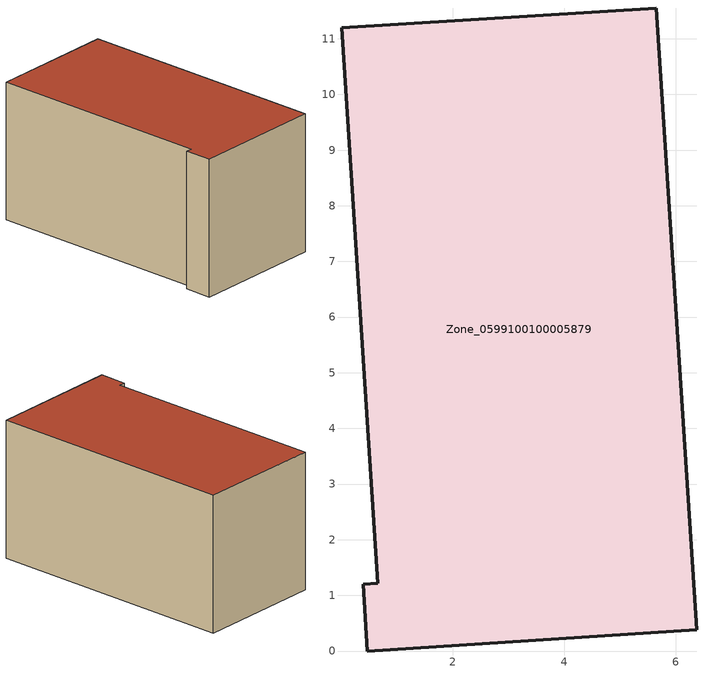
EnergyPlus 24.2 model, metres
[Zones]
Zone_0599100100005879
 floor ground (C_G): 5.65,11.55 6.38,0.38 0.47,0 0.39,1.2 0.65,1.22 0.01,11.2 z0
 wall outside (C_F): 0.39,1.2 0.47,0 6.38,0.38 5.65,11.55 0.01,11.2 0.65,1.22 0.39,1.2 z0:6.16
 roof outside (C_R): 5.65,11.55 0.01,11.2 0.65,1.22 0.39,1.2 0.47,0 6.38,0.38 z6.16
[BUILDING]
Pand.0599100100005879: North Axis=0; Terrain=City; Loads Convergence Tolerance Value=0.04; Temperature Convergence Tolerance Value=0.4; Solar Distribution=FullExterior; Maximum Number of Warmup Days=25; Minimum Number of Warmup Days=1
[Site:Location]
Rotterdam.The.Hague.AP_ZH_NLD Design_Conditions: Latitude=51.96; Longitude=4.45; Time Zone=1; Elevation=-4.5
[SITE:GROUNDTEMPERATURE:BUILDINGSURFACE]
18, 18, 18, 18, 18, 18, 18, 18, 18, 18, 18, 18
[MATERIAL] Thermal Absorptance=0.9; Solar Absorptance=0.7; Visible Absorptance=0.7
Name | Roughness | Thickness | Conductivity | Density | Specific Heat
G.TC.2006-2014 | MediumSmooth | 0.15 | 0.06 | 540 | 1210
F.TC.2006-2014 | Rough | 0.3 | 0.12 | 1920 | 840
R.TC.2006-2014 | MediumRough | 0.2 | 0.08 | 1500 | 1000
[CONSTRUCTION]
C_G: G.TC.2006-2014
C_F: F.TC.2006-2014
C_R: R.TC.2006-2014
[ZONE]
Zone_0599100100005879: Type=1; Multiplier=1; Ceiling Height=Autocalculate; Volume=Autocalculate; Floor Area=autocalculate; Part of Total Floor Area=Yes
[ZONEINFILTRATION:DESIGNFLOWRATE]
Infil_Zone_0599100100005879: Zone or ZoneList or Space or SpaceList=Zone_0599100100005879; Schedule=AlwaysOn; Design Flow Rate Calculation Method=Flow/Area; Flow Rate per Floor Area=0.0015; Constant Term Coefficient=1; Temperature Term Coefficient=0; Velocity Term Coefficient=0; Velocity Squared Term Coefficient=0
[HVACTEMPLATE:ZONE:IDEALLOADSAIRSYSTEM]
Zone_0599100100005879: Maximum Heating Supply Air Temperature=50; Minimum Cooling Supply Air Temperature=13; Maximum Heating Supply Air Humidity Ratio=0.0156; Minimum Cooling Supply Air Humidity Ratio=0.0077; Heating Limit=NoLimit; Cooling Limit=NoLimit; Dehumidification Control Type=ConstantSensibleHeatRatio; Cooling Sensible Heat Ratio=0.7; Dehumidification Setpoint=60; Humidification Control Type=None; Humidification Setpoint=30; Outdoor Air Method=None; Outdoor Air Flow Rate per Person=0.00944; Outdoor Air Flow Rate per Zone Floor Area=0; Outdoor Air Flow Rate per Zone=0; Demand Controlled Ventilation Type=None; Outdoor Air Economizer Type=NoEconomizer; Heat Recovery Type=None; Sensible Heat Recovery Effectiveness=0.7; Latent Heat Recovery Effectiveness=0.65
[ZONECONTROL:THERMOSTAT]
ThermostatControl_Zone_0599100100005879: Zone or ZoneList=Zone_0599100100005879; Control Type Schedule=DualSetpointControlType; Control 1=Thermostat_Zone_0599100100005879; Temperature Difference Between Cutout And Setpoint=0
[THERMOSTATSETPOINT:DUALSETPOINT]
Thermostat_Zone_0599100100005879: Heating Setpoint Temperature Schedule=HeatingSetpoint_Zone_0599100100005879; Cooling Setpoint Temperature Schedule=CoolingSetpoint_Zone_0599100100005879
[SCHEDULE:COMPACT]
HeatingSetpoint_Zone_0599100100005879: Through: 12/31, For: AllDays, Until: 24:00, 21
CoolingSetpoint_Zone_0599100100005879: Through: 12/31, For: AllDays, Until: 24:00, 24
DualSetpointControlType: Through: 12/31, For: AllDays, Until: 24:00, 4
AlwaysOn: Through: 12/31, For: AllDays, Until: 24:00, 1
